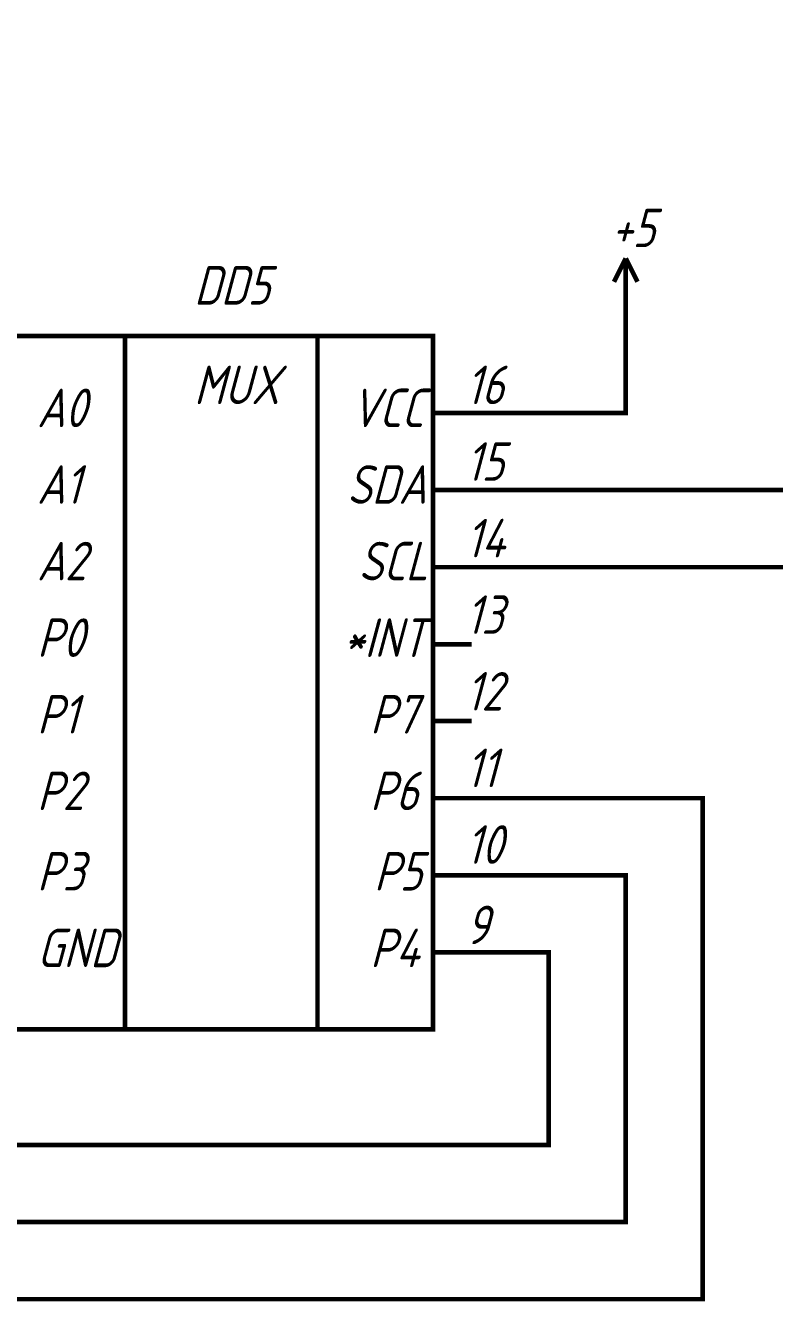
# Model space of a CAD drawing. Header units: millimetres. Extents: x 101 to 942, y 57 to 651.
# Drawn here: x 321.2 to 369.8, y 431.1 to 513.9 of the extents above; entities that cross this region are included whole.
import ezdxf

# ---------------------------------------------------------------- set-up
doc = ezdxf.new("R2010")
doc.units = ezdxf.units.MM
doc.header["$LTSCALE"] = 0.5
doc.layers.add('Sheet', color=255, linetype='Continuous')
doc.styles.add('GOST type A0', font='', dxfattribs={"oblique": 15, "height": 3.5})
doc.styles.get('GOST type A0').set_extended_font_data('GOST type A')

msp = doc.modelspace()

# ---------------------------------------------------------------- linework, layer by layer
at = {"layer": 'Sheet', "color": 7, "const_width": 0.3}
for points in [[(350.127, 478.785), (387.612, 478.785), (387.612, 573.788), (477.581, 573.788), (477.581, 443.788), (460.097, 443.788), (460.097, 443.788)], [(350.127, 483.787), (392.612, 483.787), (392.612, 568.786), (482.581, 568.786), (482.581, 448.79), (460.097, 448.79)], [(360.127, 498.823), (359.366, 497.301)], [(360.127, 498.823), (360.888, 497.301)], [(360.127, 496.291), (360.127, 498.823)], [(350.127, 488.788), (360.127, 488.788), (360.127, 496.291)], [(327.642, 493.79), (327.642, 448.79)], [(340.127, 493.79), (340.127, 448.79)], [(255.157, 488.788), (282.658, 488.788), (282.658, 441.287), (355.127, 441.287), (355.127, 453.792), (350.127, 453.792)], [(347.627, 488.788), (350.127, 488.788)], [(255.157, 483.787), (277.658, 483.787), (277.658, 436.285), (360.127, 436.285), (360.127, 458.793), (350.127, 458.793)], [(347.627, 483.787), (350.127, 483.787)], [(255.157, 478.785), (272.658, 478.785), (272.658, 431.284), (365.127, 431.284), (365.127, 463.795), (350.127, 463.795)], [(347.627, 478.785), (350.127, 478.785)], [(347.627, 473.783), (350.127, 473.783)], [(347.627, 468.797), (350.127, 468.797)], [(347.627, 463.795), (350.127, 463.795)], [(347.627, 458.793), (350.127, 458.793)], [(347.627, 453.792), (350.127, 453.792)]]:
    msp.add_lwpolyline(points, dxfattribs=at)
msp.add_lwpolyline([(320.142, 493.79), (347.627, 493.79), (347.627, 448.79), (320.142, 448.79), (320.142, 493.79)], close=True, dxfattribs=at)

# ---------------------------------------------------------------- texts
at = {"layer": 'Sheet', "color": 7, "style": 'GOST type A0', "oblique": 15}
for s, p in [('+5', (359.195, 499.553)), ('DD5', (332.114, 495.825)), ('MUX', (332.114, 489.363)), ('16', (349.754, 489.363)), ('A0', (321.928, 487.872)), ('VCC', (342.301, 487.872)), ('15', (349.754, 484.392)), ('A1', (321.928, 482.901)), ('SDA', (342.052, 482.901)), ('14', (349.754, 479.422)), ('A2', (321.928, 477.931)), ('SCL', (342.798, 477.931)), ('13', (349.754, 474.451)), ('P0', (321.928, 472.96)), ('*INT', (341.804, 472.96)), ('12', (349.754, 469.48)), ('P1', (321.928, 467.989)), ('P7', (343.543, 467.989)), ('11', (349.754, 464.51)), ('P2', (321.928, 463.018)), ('P6', (343.543, 463.018)), ('10', (349.754, 459.539)), ('P3', (321.928, 457.799)), ('P5', (343.792, 457.799)), ('9', (349.754, 454.32)), ('GND', (321.928, 452.828)), ('P4', (343.543, 452.828))]:
    msp.add_text(s, height=2.5, dxfattribs=at).set_placement(p)

doc.saveas('drawing.dxf')
